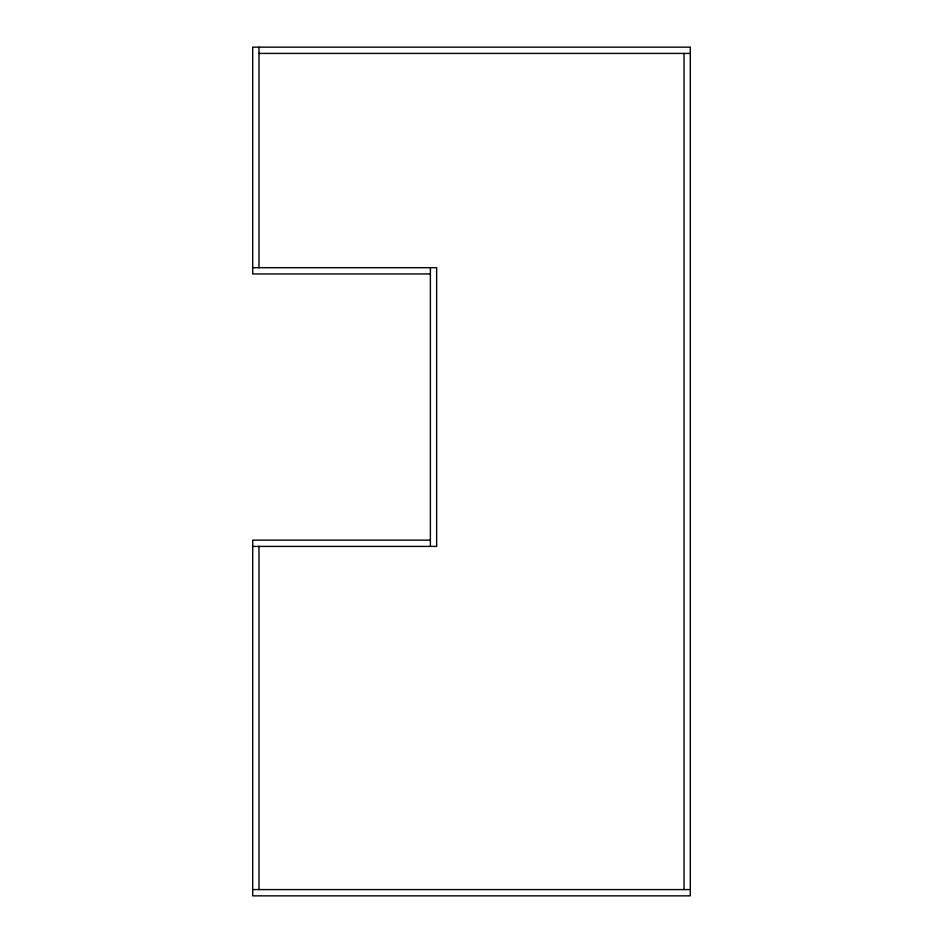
<?xml version="1.0" encoding="UTF-8"?>
<svg xmlns="http://www.w3.org/2000/svg" width="943" height="943" viewBox="0 0 943 943"><rect width="100%" height="100%" fill="white"/><g stroke="black" fill="none" stroke-linecap="round" stroke-linejoin="round"><path stroke-width="1.41" d="M258.971 53.421L690.3 53.421M252.7 267.682L436.656 267.682L436.656 546.41L252.7 546.41M430.385 273.953L252.7 273.953L252.7 47.15L690.3 47.15L690.3 895.85L252.7 895.85L252.7 540.139L430.385 540.139M252.7 889.579L690.3 889.579M684.029 53.421L684.029 889.579M430.385 267.682L430.385 546.41M258.971 47.15L258.971 267.682M258.971 546.41L258.971 889.579"/></g></svg>
